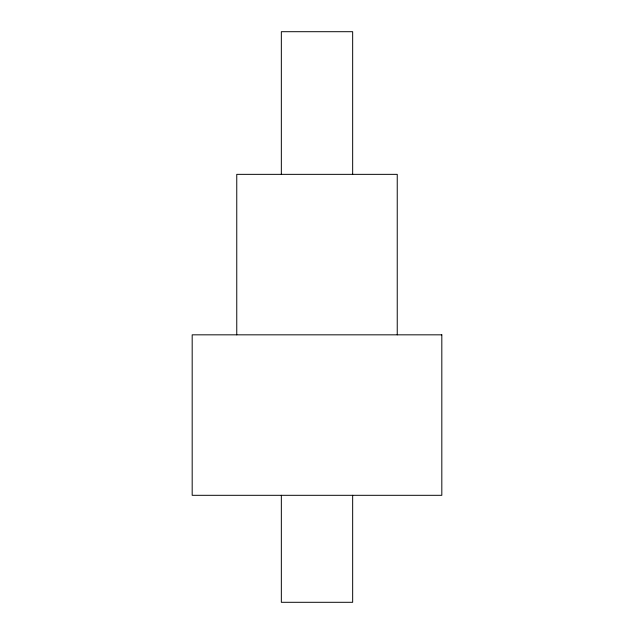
<?xml version="1.0" encoding="UTF-8"?>
<svg xmlns="http://www.w3.org/2000/svg" width="634" height="634" viewBox="0 0 634 634"><rect width="100%" height="100%" fill="white"/><g stroke="black" fill="none" stroke-linecap="round" stroke-linejoin="round"><path stroke-width="0.95" d="M397.241 334.831L397.241 174.35L236.759 174.35L236.759 334.831M352.662 174.35L352.662 31.7L281.337 31.7L281.337 174.35M352.662 495.312L352.662 602.3L281.337 602.3L281.337 495.312M441.819 334.831L192.181 334.831L192.181 495.312L441.819 495.312L441.819 334.831"/></g></svg>
